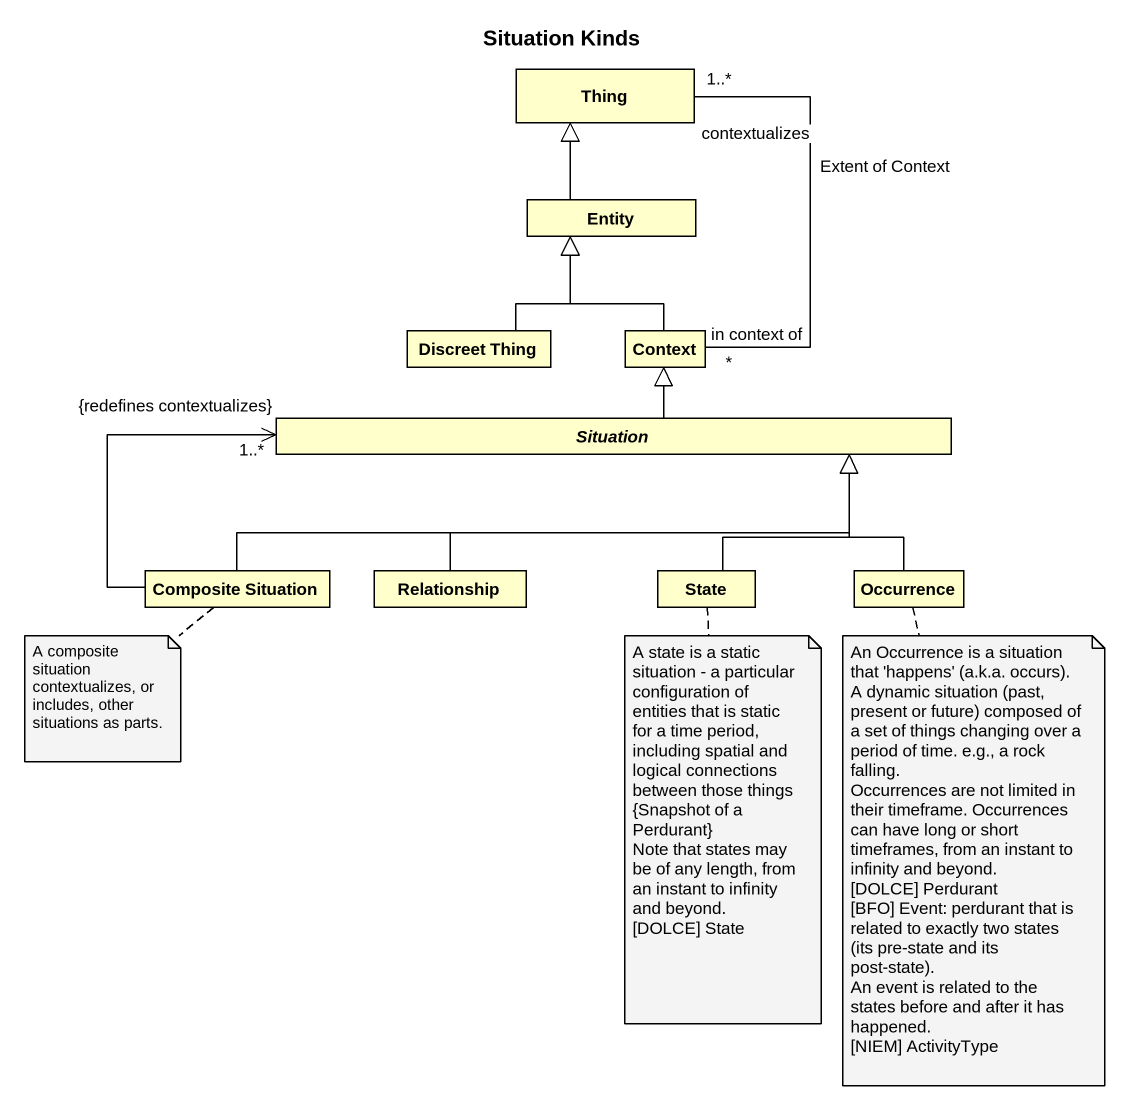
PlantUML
@startuml
title Situation Kinds
hide circle
hide empty members
class Thing
class "Entity" as Entity_
class "Discreet Thing" as Discreet_Thing
class Context
abstract class Situation
class "Composite Situation" as Composite_Situation
class Relationship
class "State" as State_
class Occurrence
Entity_ -up-|> Thing
Discreet_Thing -up-|> Entity_
Context "in context of\n*" -up- "contextualizes\n1..*" Thing : Extent of Context
Context -up-|> Entity_
Situation -up-|> Context
Composite_Situation -right-|> Situation
Composite_Situation -right-> "1..*\n{redefines contextualizes}" Situation
Relationship -up-|> Situation
State_ -up-|> Situation
Occurrence -left-|> Situation
note bottom of Composite_Situation : A composite situation contextualizes, or includes, other situations as parts.
note bottom of State_
  A state is a static situation - a particular configuration of entities that is static for a time period, including spatial and logical connections between those things {Snapshot of a Perdurant}
  Note that states may be of any length, from an instant to infinity and beyond.
  [DOLCE] State
end note
note bottom of Occurrence
  An Occurrence is a situation that 'happens' (a.k.a. occurs). A dynamic situation (past, present or future) composed of a set of things changing over a period of time. e.g., a rock falling.
  Occurrences are not limited in their timeframe. Occurrences can have long or short timeframes, from an instant to infinity and beyond.
  [DOLCE] Perdurant
  [BFO] Event: perdurant that is related to exactly two states (its pre-state and its post-state).
  An event is related to the states before and after it has happened.
  [NIEM] ActivityType
end note
@enduml
